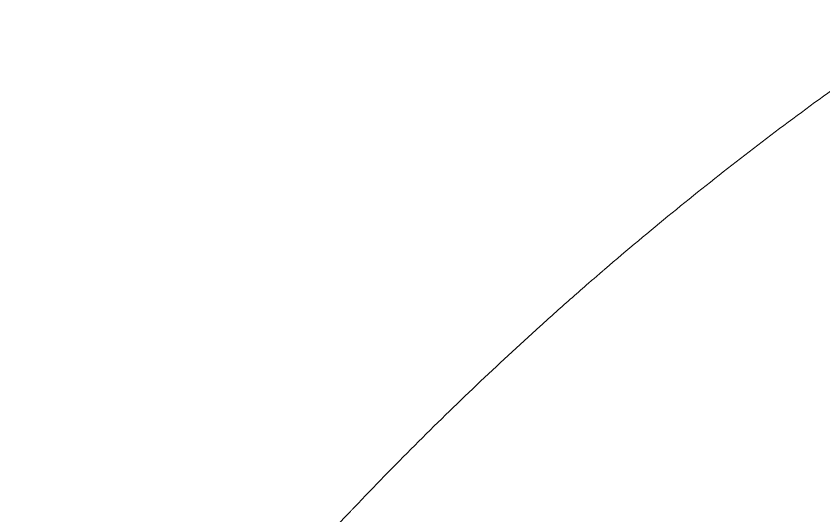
# Model space of a CAD drawing. Header units: millimetres. Extents: x 4664 to 8864, y -38 to 2932.
# Drawn here: x 7889.47 to 7898.73, y 2240.34 to 2246.07 of the extents above; entities that cross this region are included whole.
import ezdxf

# ---------------------------------------------------------------- set-up
doc = ezdxf.new("R2010")
doc.units = ezdxf.units.MM

msp = doc.modelspace()

# ---------------------------------------------------------------- linework, layer by layer
at = {"lineweight": 5}
for radius in [31.8876, 28.6966, 28.5275, 28.3585]:
    msp.add_circle((7921.9725, 2214.1806), radius, dxfattribs=at)
msp.add_arc((7921.9725, 2214.1806), 27.4709, 79.37051, 240.94389, dxfattribs=at)
for points, knots in [([(7888.4716, 2234.1352), (7888.8231, 2234.7016), (7889.1882, 2235.2577), (7889.9458, 2236.3491), (7890.3383, 2236.8846), (7891.1505, 2237.9349), (7891.5703, 2238.4497), (7892.2204, 2239.2068), (7892.4405, 2239.4565), (7892.7758, 2239.8274), (7892.9448, 2240.0119), (7893.1441, 2240.2255), (7893.2443, 2240.3318), (7893.2946, 2240.3849), (7893.3197, 2240.4114), (7893.3323, 2240.4247), (7893.3386, 2240.4313), (7893.3418, 2240.4346), (7893.3434, 2240.4363), (7893.344, 2240.437), (7893.3445, 2240.4374), (7893.3447, 2240.4377), (7893.8018, 2240.9182), (7894.2697, 2241.3858), (7894.9883, 2242.0686), (7895.2307, 2242.2931), (7895.5983, 2242.6252), (7895.7832, 2242.79), (7896.0007, 2242.9804), (7896.1099, 2243.0751), (7896.1646, 2243.1223), (7896.192, 2243.1459), (7896.2057, 2243.1576), (7896.2125, 2243.1635), (7896.216, 2243.1665), (7896.2177, 2243.1679), (7896.2185, 2243.1687), (7896.2189, 2243.169), (7896.2191, 2243.1692), (7896.2193, 2243.1693), (7896.7282, 2243.6063), (7897.2465, 2244.0289), (7898.302, 2244.846), (7898.8393, 2245.2405), (7899.3861, 2245.6212)], [0, 0, 0, 0, 0.125, 0.125, 0.25, 0.25, 0.375, 0.375, 0.4375, 0.4375, 0.46875, 0.484375, 0.492188, 0.496094, 0.498047, 0.499023, 0.499512, 0.499756, 0.499878, 0.499939, 0.499939, 0.5, 0.5, 0.625, 0.625, 0.6875, 0.6875, 0.71875, 0.734375, 0.742188, 0.746094, 0.748047, 0.749023, 0.749512, 0.749756, 0.749878, 0.749939, 0.749969, 0.749969, 0.75, 0.75, 0.875, 0.875, 1, 1, 1, 1]), ([(7933.6385, 2239.4244), (7934.1089, 2239.207), (7935.097, 2238.7166), (7937.0691, 2237.5864), (7938.9898, 2236.2302), (7941.6539, 2233.9394), (7944.0221, 2231.3209), (7946.5946, 2227.359), (7948.0269, 2224.1303), (7948.869, 2221.3188), (7949.5322, 2218.4585), (7949.8294, 2215.5298), (7949.7102, 2210.8325), (7948.9573, 2206.7746), (7947.0262, 2201.8427), (7945.2352, 2198.7964), (7942.7209, 2195.5438), (7940.2277, 2193.0466), (7936.8993, 2190.6291), (7933.8059, 2188.9326), (7929.4177, 2187.206), (7924.782, 2186.3401), (7920.0831, 2186.3613), (7917.1695, 2186.7455), (7913.7392, 2187.5341), (7910.9759, 2188.5504), (7907.8508, 2190.1739), (7905.8761, 2191.4505), (7903.1139, 2193.6339), (7900.6453, 2196.1516), (7897.9285, 2199.9768), (7895.5869, 2204.7017), (7894.3214, 2209.8687), (7894.0364, 2215.7478), (7894.6916, 2220.4198), (7896.4197, 2225.4474), (7898.084, 2228.5755), (7900.4644, 2231.9348), (7902.8541, 2234.5379), (7906.0878, 2237.0971), (7908.6035, 2238.6145), (7910.7174, 2239.6305), (7913.4553, 2240.739), (7916.8791, 2241.638), (7921.5616, 2242.1055), (7925.6773, 2241.8599), (7930.8733, 2240.7137), (7935.1985, 2238.8362), (7939.5608, 2235.8744), (7942.124, 2233.4594), (7945.1181, 2229.8329), (7947.209, 2226.2651), (7948.9798, 2221.2899), (7949.6226, 2217.8221), (7949.8586, 2213.7215), (7949.6134, 2210.1982), (7948.6879, 2206.1953), (7947.4666, 2202.8871), (7945.5625, 2199.233), (7943.1094, 2195.9293), (7939.7563, 2192.6491), (7936.4001, 2190.2692), (7932.1939, 2188.1929), (7928.2649, 2186.9711), (7923.0657, 2186.2245), (7918.7296, 2186.4116), (7915.5997, 2187.1), (7914.8323, 2187.3039)], [0, 0, 0, 0, 0.006314, 0.013403, 0.02746, 0.034433, 0.055153, 0.06884, 0.089355, 0.096186, 0.103009, 0.123487, 0.130312, 0.157651, 0.171295, 0.19176, 0.198582, 0.219083, 0.232739, 0.246379, 0.260023, 0.287433, 0.301147, 0.314851, 0.3217, 0.342232, 0.349066, 0.362718, 0.36954, 0.389996, 0.403578, 0.423785, 0.450318, 0.463364, 0.489074, 0.501707, 0.520457, 0.526663, 0.545233, 0.557589, 0.569977, 0.576192, 0.58243, 0.601358, 0.614143, 0.633596, 0.646759, 0.673678, 0.68739, 0.708264, 0.715298, 0.743767, 0.758145, 0.779887, 0.787177, 0.809164, 0.823878, 0.838617, 0.853388, 0.875637, 0.890481, 0.912656, 0.927319, 0.949033, 0.963265, 0.990966, 1, 1, 1, 1])]:
    msp.add_open_spline(points, degree=3, knots=knots, dxfattribs=at)

doc.saveas('drawing.dxf')
